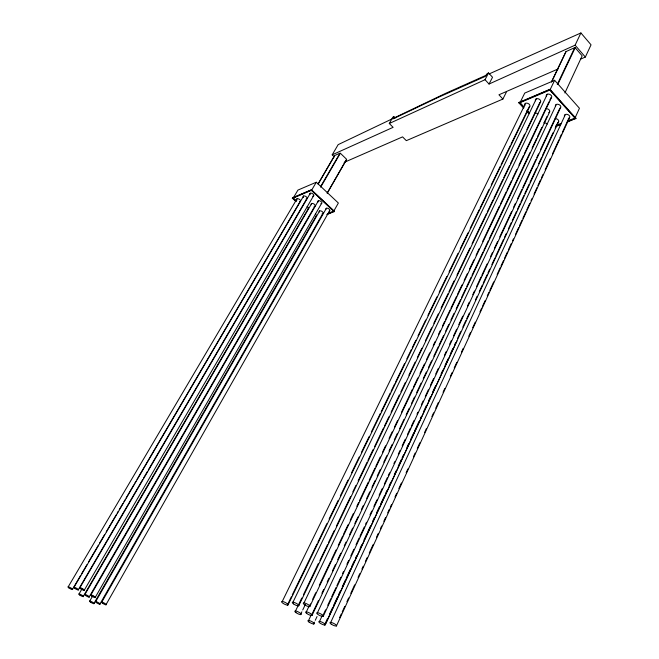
<?xml version="1.0" encoding="UTF-8"?>
<svg xmlns="http://www.w3.org/2000/svg" width="659" height="659" viewBox="0 0 659 659"><rect width="100%" height="100%" fill="white"/><g stroke="black" fill="none" stroke-linecap="round" stroke-linejoin="round"><path stroke-width="0.99" d="M395.186 117.986L393.917 116.701L393.135 118.834L437.494 97.713L485.23 76.411L487.232 73.536L488.55 72.927L492.528 77.26L489.036 84.031L485.04 79.698L488.55 72.927M567.448 120.951L575.002 118.043L579.45 108.265L554.623 80.291L524.737 93.076L520.033 102.631L524.16 107.137M567.218 122.08L575.958 118.315L550.059 89.336L519.103 102.367L518.864 102.845L523.716 108.142M339.607 617.623L341.329 613.883M342.186 612.013L344.764 606.404M346.906 601.725L348.627 597.985M350.769 593.314L354.633 584.895M358.068 577.416L359.781 573.676M361.931 568.997L363.216 566.196M365.366 561.517L367.079 557.778M369.229 553.099L373.085 544.688M376.52 537.209L378.241 533.469M380.383 528.79L381.676 525.981M383.818 521.31L385.531 517.57M387.681 512.891L389.395 509.152M390.26 507.282L391.545 504.481M394.98 496.993L396.693 493.253M398.843 488.583L401.413 482.973M406.133 472.684L407.855 468.944M413.432 456.786L415.154 453.046M417.295 448.367L419.874 442.757M424.594 432.477L426.307 428.737M431.892 416.579L433.606 412.839M435.756 408.16L438.326 402.55M443.046 392.262L444.767 388.522M450.344 376.371L452.066 372.632M454.208 367.953L456.786 362.343M461.506 352.054L463.219 348.314M468.804 336.156L470.518 332.416M472.668 327.745L475.238 322.136M479.958 311.847L481.68 308.107M482.536 306.237L485.115 300.628M487.256 295.949L488.978 292.209M489.835 290.339L493.698 281.92M497.133 274.441L500.132 267.9M500.988 266.03L503.567 260.412M504.423 258.542L507.43 252.002M508.287 250.132L511.293 243.583M512.578 240.782L513.435 238.912M515.585 234.233L518.592 227.684M519.449 225.815L522.027 220.205M522.884 218.335L525.89 211.794M526.747 209.924L529.745 203.376M531.039 200.567L531.895 198.697M534.037 194.026L537.044 187.477M537.901 185.607L540.479 179.998M541.336 178.128L543.057 174.388M545.199 169.709L550.347 158.489M552.497 153.819L558.939 139.79M559.796 137.92L561.509 134.181M562.366 132.311L568.808 118.282M336.444 625.943L569.557 117.739M330.736 622.393L565.389 114.477M324.508 625.004L327.539 618.463M329.706 613.793L332.746 607.26M333.611 605.39L337.515 596.98M338.38 595.118L340.11 591.378M342.285 586.708L345.316 580.175M346.181 578.305L350.522 568.964M351.387 567.102L353.99 561.493M355.72 557.761L356.593 555.891M360.061 548.42L361.791 544.688M363.957 540.018L366.997 533.477M367.862 531.607L370.465 526.006M372.632 521.335L374.37 517.603M376.536 512.933L379.568 506.392M380.432 504.53L384.774 495.189M385.639 493.319L386.94 490.518M389.107 485.848L390.845 482.116M394.313 474.645L396.043 470.905M398.209 466.234L401.249 459.702M402.114 457.832L403.415 455.031M406.883 447.56L408.621 443.82M410.788 439.158L413.819 432.617M414.692 430.747L419.025 421.406M420.327 418.605L421.192 416.743M423.358 412.073L426.398 405.532M428.564 400.861L430.294 397.13M432.469 392.459L435.5 385.919M441.135 373.777L442.873 370.045M445.039 365.374L448.079 358.842M450.245 354.171L452.84 348.562M454.578 344.83L455.443 342.96M457.61 338.289L460.649 331.757M462.816 327.086L465.855 320.546M466.72 318.684L469.323 313.074M475.394 300.002L477.124 296.27M479.291 291.599L482.33 285.059M483.195 283.189L487.1 274.787M487.965 272.917L489.695 269.185M491.869 264.514L494.901 257.974M495.766 256.112L503.575 239.299M504.44 237.429L506.178 233.698M508.344 229.027L511.376 222.487M512.241 220.617L516.582 211.284M517.447 209.414L520.05 203.812M520.915 201.942L523.954 195.402M524.819 193.54L529.152 184.199M530.025 182.329L536.525 168.325M538.691 163.654L541.731 157.114M542.596 155.244L553 132.83M555.166 128.167L557.769 122.558A2.801 1.886 22.4 0 0 558.428 120.226A2.801 1.886 22.4 0 0 555.224 118.636M325.225 624.864A3.616 0.923 26.5 0 0 320.966 621.75A3.616 0.923 26.5 0 0 319.87 622.977A3.616 0.923 26.5 0 0 325.225 624.864L558.502 122.022M580.653 59.104L585.349 57.053L591.049 44.82L580.917 32.95L489.118 73.932M325.225 624.477L456.909 340.925M564.887 92.968L582.161 55.842L575.183 47.761L557.753 84.533M319.524 621.396L322.136 615.803M322.531 616.42L325.579 609.896M327.754 605.234L330.802 598.71M331.666 596.84L336.024 587.523M336.897 585.653L340.81 577.259M342.556 573.536L343.43 571.666M346.906 564.211L348.652 560.479M350.827 555.817L353.875 549.293M356.049 544.631L359.097 538.098M359.971 536.237L364.328 526.912M365.63 524.119L366.503 522.249M369.987 514.794L371.725 511.063M373.9 506.4L376.948 499.876M379.131 495.214L382.179 488.681M384.354 484.019L387.401 477.495M388.275 475.633L389.576 472.832M393.934 463.508L394.799 461.646M398.283 454.183L400.029 450.459M402.204 445.797L405.252 439.265M407.427 434.602L410.475 428.078M411.348 426.216L413.959 420.623M417.007 414.091L417.88 412.229M421.365 404.766L423.103 401.043M425.277 396.38L428.325 389.848M430.508 385.185L433.556 378.661M435.731 373.999L438.342 368.406M444.438 355.349L446.176 351.618M449.66 344.163L451.407 340.431M453.581 335.769L456.629 329.245M458.804 324.582L462.725 316.188M467.511 305.933L469.257 302.201M472.734 294.746L474.48 291.014M476.655 286.352L481.012 277.027M481.877 275.165L487.108 263.979M490.593 256.516L492.331 252.784M494.505 248.122L497.553 241.598M499.736 236.935L511.491 211.761M513.666 207.099L515.404 203.367M517.587 198.705L521.936 189.38M522.809 187.518L535.866 159.544M536.739 157.682L538.485 153.951M540.66 149.288L559.812 108.265A2.842 1.944 22.5 0 0 560.422 105.753A2.842 1.944 22.5 0 0 556.995 104.262A2.842 1.944 22.5 0 0 555.479 106.379M323.256 616.272A3.69 0.956 26.5 0 0 318.915 613.076A3.69 0.956 26.5 0 0 317.803 614.377A3.69 0.956 26.5 0 0 323.256 616.272L560.562 107.705M317.44 612.73L556.369 104.419M313.544 623.991L314.425 622.129M315.299 620.267L317.045 616.536M308.61 620.432L311.237 614.847M311.386 615.506L318.404 600.629M321.913 593.199L323.668 589.476M327.185 582.045L328.94 578.322M332.449 570.892L335.522 564.384M337.713 559.738L340.785 553.231M344.295 545.792L346.057 542.077M349.567 534.638L352.639 528.131M354.83 523.485L357.903 516.977M361.412 509.547L363.167 505.824M366.684 498.393L369.757 491.886M371.948 487.24L375.02 480.732M377.212 476.086L380.284 469.579M383.793 462.14L386.866 455.633M389.065 450.987L392.138 444.479M394.329 439.833L397.402 433.325M399.593 428.679L403.983 419.388M406.183 414.742L409.255 408.234M411.447 403.588L414.519 397.08M416.71 392.434L421.101 383.134M423.292 378.488L426.365 371.981M428.564 367.335L431.637 360.827M433.828 356.181L438.219 346.889M439.092 345.028L443.482 335.736M445.682 331.09L448.754 324.582M450.945 319.936L454.018 313.429M456.209 308.783L460.6 299.491M461.481 297.629L465.864 288.337M466.745 286.476L471.136 277.184M472.009 275.322L482.981 252.084M483.863 250.222L488.253 240.93M489.126 239.069L529.943 152.633M532.134 147.987L536.525 138.687M537.406 136.833L541.789 127.533M543.988 122.887L547.061 116.379M312.045 615.399L549.548 112.121M489.036 84.031L575.109 45.166L580.917 32.95M306.336 611.849L308.989 606.272M309.129 606.675L310.455 603.891M312.663 599.245L315.752 592.738M319.286 585.299L330.769 561.122M331.658 559.269L336.074 549.968M338.281 545.322L342.696 536.022M343.578 534.161L348.001 524.869M350.209 520.215L353.298 513.707M356.832 506.277L358.595 502.553M359.484 500.692L368.315 482.1M369.197 480.238L374.938 468.154M375.828 466.3L380.243 457M382.451 452.354L385.54 445.846M389.074 438.408L392.171 431.9M394.379 427.246L397.468 420.739M401.446 412.377L412.485 389.131M413.366 387.278L417.781 377.978M419.997 373.332L424.412 364.032M426.62 359.386L429.709 352.878M433.243 345.44L435.014 341.716M438.548 334.286L440.311 330.563M442.519 325.917L444.726 321.262M445.608 319.409L450.031 310.109M450.913 308.247L456.654 296.163M457.535 294.309L461.951 285.009M464.158 280.363L467.256 273.856M469.463 269.202L473.879 259.91M476.086 255.255L479.175 248.748M482.709 241.318L499.497 205.987M500.379 204.125L506.12 192.041M507.002 190.179L511.425 180.887M512.307 179.026L516.722 169.725M518.93 165.079L523.345 155.779M524.235 153.926L548.963 101.865M549.853 100.003L550.735 98.142M557.275 84.401L574.739 47.654L575.167 47.745M309.804 606.56L551.476 97.573M303.98 602.936L547.25 94.262M518.864 102.845L550.059 89.336M520.033 102.631L549.96 90.044L554.623 80.291M300.52 614.608L301.855 611.824M302.736 609.962L305.397 604.394M295.52 611L301.748 598.026M303.428 594.756L318.223 563.725M319.895 560.471L327.465 544.713M328.355 542.859L334.138 530.816M336.362 526.179L350.604 496.524M352.829 491.894L355.951 485.403M358.175 480.773L367.071 462.239M367.961 460.386L372.986 449.71M374.642 446.481L383.546 427.946M384.436 426.093L388.884 416.826M391.108 412.196L399.255 395.021M400.903 391.808L405.351 382.541M408.909 375.128L415.145 362.153M417.369 357.516L421.818 348.249M425.376 340.835L431.612 327.861M433.836 323.231L438.284 313.964M441.11 307.885L448.079 293.576M448.968 291.723L454.018 281.006M456.984 275.042L469.892 248.163M472.116 243.533L486.358 213.878M487.248 212.025L493.031 199.974M493.921 198.12L502.825 179.586M503.715 177.732L509.498 165.689M510.387 163.836L524.63 134.181M526.862 129.543L539.77 102.672M298.733 605.761L540.495 102.112M551.575 81.716L566.015 51.575L574.739 47.654M551.525 82.062L566.015 51.575M292.975 602.178L536.294 98.834M287.332 605.102L291.369 596.774M292.267 594.92L316.979 544.005M317.877 542.159L326.864 523.641M329.105 519.012L338.092 500.502M340.341 495.873L347.977 480.139M351.568 472.734L359.204 457M361.453 452.371L369.089 436.637M371.338 432.007L380.325 413.49M381.223 411.644L390.202 393.126M391.1 391.281L394.7 383.876M395.598 382.022L404.577 363.504M406.825 358.883L411.323 349.624M412.221 347.771L415.813 340.365M418.061 335.736L425.698 320.002M427.938 315.373L436.925 296.863M439.174 292.234L446.81 276.5M449.059 271.87L458.038 253.361M460.287 248.731L467.923 232.989M470.172 228.368L479.151 209.85M480.057 207.997L489.036 189.487M491.284 184.858L500.272 166.348M501.169 164.495L510.148 145.985M511.054 144.132L528.567 108.035M287.999 604.937A3.608 0.923 27 0 0 283.658 601.782A3.608 0.923 27 0 0 282.744 603.109A3.608 0.923 27 0 0 287.999 604.937L529.729 106.552M282.258 601.445L525.561 103.315M344.155 162.386L402.575 136.874L406.331 140.664L502.891 99.056L506.301 92.276M334.302 156.867L332.202 154.832L393.11 127.335L389.296 123.497L392.83 117.203L393.917 116.701M328.215 213.244L333.792 211.094L338.364 203.021L316.287 182.23L297.95 190.072L293.255 197.997L296.179 200.707M326.946 214.546L334.5 211.325L311.501 189.8L292.563 197.774L292.324 198.178L295.99 201.555M105.926 604.797L329.434 211.094M99.814 604.229L322.663 213.722M101.807 602.071L326.403 208.252M93.825 603.677L315.99 216.309M95.728 601.535L319.64 210.913M89.772 601.008L92.845 595.662M327.202 193.013L346.593 159.272L340.349 153.226L320.785 186.975M327.226 193.26L346.618 159.519M95.094 597.631L321.444 203.631M89.056 597.128L314.705 206.325M90.934 594.879L318.388 200.773M320.439 186.868L340.019 153.135L334.591 155.573L318.116 183.836M83.141 596.642L308.066 208.985M84.937 594.41L311.658 203.499M79.047 593.948L82.153 588.611M318.149 184.083L334.566 155.763M84.154 590.398L313.387 196.11M292.324 198.178L311.501 189.8M332.202 154.832L338.158 144.642L392.55 118.686M293.255 197.997L311.567 190.294L316.287 182.23M78.199 589.962L142.591 479.752M143.629 477.973L147.262 471.745M148.3 469.974L306.682 198.878M79.953 587.622L310.307 193.227M72.358 589.541L80.695 575.34M81.732 573.561L86.947 564.681M88.512 562.02L98.413 545.158M99.451 543.378L104.666 534.498M106.231 531.838L116.132 514.967M117.17 513.196L118.216 511.417M119.254 509.646L122.903 503.427M123.95 501.656L124.988 499.876M126.034 498.105L133.851 484.785M134.889 483.014L135.935 481.235M136.973 479.464L300.084 201.605M74.03 587.21L303.61 196.02M68.215 586.815L297.028 198.771M394.395 117.804L446.019 93.166L486.301 75.184M389.296 123.497L485.04 79.698M558.115 68.948L498.954 94.781L502.891 99.056M556.122 125.325L560.842 123.505M327.169 214.142L334.5 211.325M556.081 125.968L560.809 124.147M567.44 121.594L575.958 118.315M555.85 126.454L560.587 124.633M292.563 197.774L296.221 201.16M311.567 190.294L333.792 211.094M311.27 190.204L334.27 211.728M527.604 110.901L529.671 113.15M519.103 102.367L523.254 106.906M526.714 110.687L529.49 113.71M527.175 111.923L528.559 113.439M549.82 89.822L575.735 118.801M549.96 90.044L575.002 118.043M575.109 45.166L585.349 57.053M310.059 194.594A2.224 1.203 30.7 0 1 310.949 193.136A2.224 1.203 30.7 0 1 313.659 194.776A2.224 1.203 30.7 0 1 312.696 196.201M303.461 197.486A2.208 1.186 30.8 0 1 304.128 195.929A2.208 1.186 30.8 0 1 306.872 197.453A2.208 1.186 30.8 0 1 306.13 198.969M296.888 200.221A2.191 1.161 30.9 0 1 297.53 198.68A2.191 1.161 30.9 0 1 300.257 200.188A2.191 1.161 30.9 0 1 299.54 201.695M318.066 202.008A2.216 1.194 30.3 0 1 319.08 200.682A2.216 1.194 30.3 0 1 321.707 202.28A2.216 1.194 30.3 0 1 320.884 203.722M311.353 204.718A2.199 1.178 30.5 0 1 312.341 203.409A2.199 1.178 30.5 0 1 314.953 204.99A2.199 1.178 30.5 0 1 314.145 206.415M307.11 206.564A2.183 1.153 30.6 0 1 308.511 208.195A2.183 1.153 30.6 0 1 307.522 209.068M325.983 209.265A2.208 1.186 30 0 1 327.185 208.186A2.208 1.186 30 0 1 329.665 209.686A2.208 1.186 30 0 1 329.121 211.168M319.269 212.009A2.183 1.17 30.1 0 1 320.414 210.839A2.183 1.17 30.1 0 1 322.943 212.437A2.183 1.17 30.1 0 1 322.103 213.804M315.323 214.084A2.166 1.145 30.2 0 1 316.444 215.625A2.166 1.145 30.2 0 1 315.439 216.391M546.517 96.56A2.85 1.969 23.1 0 1 547.695 94.122A2.85 1.969 23.1 0 1 551.319 95.596A2.85 1.969 23.1 0 1 550.578 98.199M535.454 100.794A2.825 1.936 23.7 0 1 537.027 98.661A2.825 1.936 23.7 0 1 540.446 100.357A2.825 1.936 23.7 0 1 539.449 102.771M524.902 105.547A2.793 1.895 24.2 0 1 525.989 103.191A2.793 1.895 24.2 0 1 529.531 104.633A2.793 1.895 24.2 0 1 528.864 107.162M546.047 108.71A2.809 1.911 23 0 1 549.449 110.292A2.809 1.911 23 0 1 548.659 112.722M534.762 113.175A2.784 1.87 23.6 0 1 538.016 113.958M564.433 116.248A2.834 1.928 21.9 0 1 566.328 114.304A2.834 1.928 21.9 0 1 569.64 116.157A2.834 1.928 21.9 0 1 568.305 118.414M544.046 122.912A2.768 1.853 23 0 1 547.242 124.032M80.596 588.709A2.71 0.519 28.9 0 0 84.418 590.332A2.71 0.519 28.9 0 0 81.148 587.985A2.71 0.519 28.9 0 0 80.596 588.709M74.673 588.289A2.685 0.511 29 0 0 78.462 589.904A2.685 0.511 29 0 0 75.208 587.573A2.685 0.511 29 0 0 74.673 588.289M68.874 587.886A2.661 0.502 29 0 0 72.614 589.476A2.661 0.502 29 0 0 69.376 587.169A2.661 0.502 29 0 0 68.874 587.886M91.543 595.942A2.702 0.519 28.8 0 0 95.366 597.573A2.702 0.519 28.8 0 0 92.136 595.25A2.702 0.519 28.8 0 0 91.543 595.942M85.546 595.464A2.677 0.511 28.9 0 0 89.327 597.079A2.677 0.511 28.9 0 0 86.115 594.772A2.677 0.511 28.9 0 0 85.546 595.464M79.673 594.986A2.652 0.494 28.9 0 0 83.405 596.584A2.652 0.494 28.9 0 0 80.209 594.303A2.652 0.494 28.9 0 0 79.673 594.986M102.384 603.117A2.685 0.511 28.7 0 0 106.206 604.748A2.685 0.511 28.7 0 0 103.01 602.45A2.685 0.511 28.7 0 0 102.384 603.117M96.313 602.565A2.661 0.502 28.7 0 0 100.094 604.179A2.661 0.502 28.7 0 0 96.922 601.906A2.661 0.502 28.7 0 0 96.313 602.565M90.365 602.029A2.636 0.494 28.8 0 0 94.097 603.628A2.636 0.494 28.8 0 0 90.942 601.37A2.636 0.494 28.8 0 0 90.365 602.029M304.392 604.624A3.707 0.972 26.7 0 0 309.845 606.519A3.707 0.972 26.7 0 0 305.438 603.273A3.707 0.972 26.7 0 0 304.392 604.624M293.428 603.858A3.657 0.947 26.9 0 0 298.774 605.72A3.657 0.947 26.9 0 0 294.408 602.515A3.657 0.947 26.9 0 0 293.428 603.858M306.74 613.48A3.641 0.931 26.7 0 0 312.086 615.358A3.641 0.931 26.7 0 0 307.769 612.195A3.641 0.931 26.7 0 0 306.74 613.48M295.949 612.615A3.592 0.906 26.8 0 0 301.204 614.46A3.592 0.906 26.8 0 0 296.921 611.338A3.592 0.906 26.8 0 0 295.949 612.615M331.23 624.122A3.666 0.939 26.4 0 0 336.527 625.852A3.666 0.939 26.4 0 0 331.979 622.673A3.666 0.939 26.4 0 0 331.23 624.122M308.989 621.997A3.567 0.898 26.6 0 0 314.244 623.851A3.567 0.898 26.6 0 0 310.018 620.778A3.567 0.898 26.6 0 0 308.989 621.997"/></g></svg>
